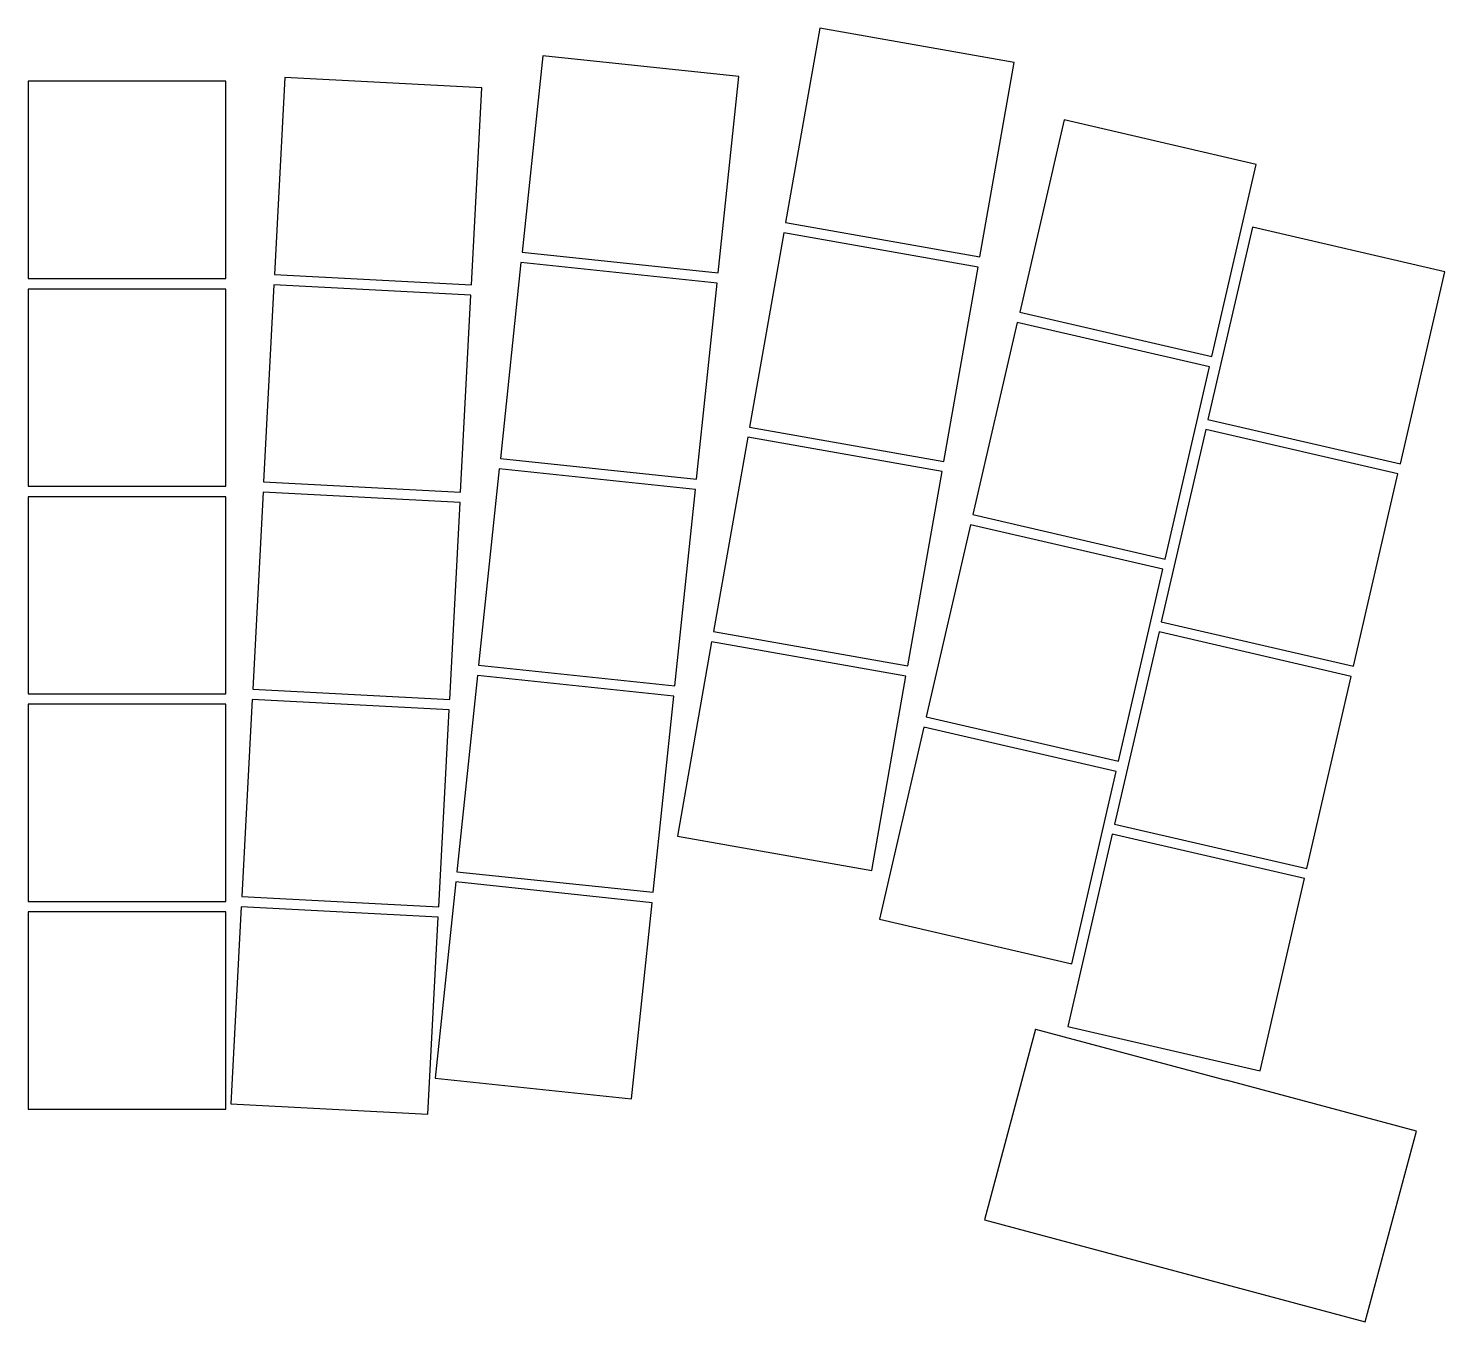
# Model space of a CAD drawing. Header units: millimetres. Extents: x 140 to 277, y -180 to -55.
import ezdxf

# ---------------------------------------------------------------- set-up
doc = ezdxf.new("R2010")
doc.units = ezdxf.units.MM

msp = doc.modelspace()

# ---------------------------------------------------------------- linework, layer by layer
for p, q in [((216.89, -55.16), (213.58, -73.92)), ((235.65, -58.47), (216.89, -55.16)), ((190.14, -57.82), (188.14, -76.77)), ((209.08, -59.82), (190.14, -57.82)), ((232.35, -77.23), (235.65, -58.47)), ((165.23, -59.9), (164.24, -78.92)), ((184.26, -60.9), (165.23, -59.9)), ((207.09, -78.76), (209.08, -59.82)), ((159.53, -60.27), (140.47, -60.27)), ((140.47, -60.27), (140.47, -79.33)), ((159.53, -79.33), (159.53, -60.27)), ((183.26, -79.92), (184.26, -60.9)), ((240.47, -64.01), (236.19, -82.58)), ((259.03, -68.3), (240.47, -64.01)), ((254.75, -86.86), (259.03, -68.3)), ((213.41, -74.91), (210.1, -93.67)), ((232.17, -78.21), (213.41, -74.91)), ((213.58, -73.92), (232.35, -77.23)), ((258.66, -74.37), (254.37, -92.93)), ((277.22, -78.66), (258.66, -74.37)), ((188.04, -77.76), (186.05, -96.71)), ((206.99, -79.76), (188.04, -77.76)), ((188.14, -76.77), (207.09, -78.76)), ((164.24, -78.92), (183.26, -79.92)), ((228.86, -96.97), (232.17, -78.21)), ((272.94, -97.22), (277.22, -78.66)), ((140.47, -79.33), (159.53, -79.33)), ((159.53, -80.33), (140.47, -80.33)), ((140.47, -80.33), (140.47, -99.38)), ((159.53, -99.38), (159.53, -80.33)), ((164.18, -79.92), (163.19, -98.95)), ((183.21, -80.92), (164.18, -79.92)), ((204.99, -98.7), (206.99, -79.76)), ((182.21, -99.94), (183.21, -80.92)), ((236.19, -82.58), (254.75, -86.86)), ((235.96, -83.55), (231.68, -102.11)), ((254.52, -87.84), (235.96, -83.55)), ((250.24, -106.4), (254.52, -87.84)), ((254.37, -92.93), (272.94, -97.22)), ((210.1, -93.67), (228.86, -96.97)), ((254.15, -93.91), (249.86, -112.47)), ((272.71, -98.19), (254.15, -93.91)), ((209.93, -94.65), (206.62, -113.41)), ((228.69, -97.96), (209.93, -94.65)), ((186.05, -96.71), (204.99, -98.7)), ((185.94, -97.7), (183.95, -116.65)), ((204.89, -99.7), (185.94, -97.7)), ((225.38, -116.72), (228.69, -97.96)), ((268.42, -116.75), (272.71, -98.19)), ((140.47, -99.38), (159.53, -99.38)), ((163.19, -98.95), (182.21, -99.94)), ((202.9, -118.64), (204.89, -99.7)), ((159.53, -100.38), (140.47, -100.38)), ((140.47, -100.38), (140.47, -119.42)), ((159.53, -119.42), (159.53, -100.38)), ((163.14, -99.94), (162.14, -118.97)), ((182.16, -100.94), (163.14, -99.94)), ((181.16, -119.97), (182.16, -100.94)), ((231.68, -102.11), (250.24, -106.4)), ((231.45, -103.09), (227.17, -121.65)), ((250.01, -107.37), (231.45, -103.09)), ((245.73, -125.93), (250.01, -107.37)), ((206.62, -113.41), (225.38, -116.72)), ((249.64, -113.44), (245.35, -132)), ((268.2, -117.73), (249.64, -113.44)), ((249.86, -112.47), (268.42, -116.75)), ((206.45, -114.4), (203.14, -133.16)), ((225.21, -117.7), (206.45, -114.4)), ((183.95, -116.65), (202.9, -118.64)), ((162.14, -118.97), (181.16, -119.97)), ((183.85, -117.64), (181.86, -136.59)), ((202.79, -119.64), (183.85, -117.64)), ((221.9, -136.47), (225.21, -117.7)), ((263.91, -136.29), (268.2, -117.73)), ((140.47, -119.42), (159.53, -119.42)), ((162.09, -119.97), (161.09, -138.99)), ((181.11, -120.96), (162.09, -119.97)), ((200.8, -138.58), (202.79, -119.64)), ((159.53, -120.42), (140.47, -120.42)), ((140.47, -120.42), (140.47, -139.47)), ((159.53, -139.47), (159.53, -120.42)), ((180.11, -139.99), (181.11, -120.96)), ((227.17, -121.65), (245.73, -125.93)), ((226.94, -122.62), (222.66, -141.18)), ((245.5, -126.91), (226.94, -122.62)), ((241.22, -145.47), (245.5, -126.91)), ((245.35, -132), (263.91, -136.29)), ((203.14, -133.16), (221.9, -136.47)), ((245.13, -132.98), (240.84, -151.54)), ((263.69, -137.26), (245.13, -132.98)), ((181.86, -136.59), (200.8, -138.58)), ((181.75, -137.58), (179.76, -156.53)), ((200.7, -139.58), (181.75, -137.58)), ((259.4, -155.83), (263.69, -137.26)), ((140.47, -139.47), (159.53, -139.47)), ((161.09, -138.99), (180.11, -139.99)), ((159.53, -140.47), (140.47, -140.47)), ((140.47, -140.47), (140.47, -159.53)), ((159.53, -159.53), (159.53, -140.47)), ((161.04, -139.99), (160.04, -159.01)), ((180.06, -140.99), (161.04, -139.99)), ((198.71, -158.52), (200.7, -139.58)), ((179.06, -160.01), (180.06, -140.99)), ((222.66, -141.18), (241.22, -145.47)), ((237.73, -151.79), (232.8, -170.19)), ((237.73, -151.79), (256.14, -156.72)), ((240.84, -151.54), (259.4, -155.83)), ((179.76, -156.53), (198.71, -158.52)), ((274.49, -161.63), (256.14, -156.72)), ((140.47, -159.53), (159.53, -159.53)), ((160.04, -159.01), (179.06, -160.01)), ((269.56, -180.04), (274.49, -161.63)), ((232.8, -170.19), (269.56, -180.04))]:
    msp.add_line(p, q)

doc.saveas('drawing.dxf')
